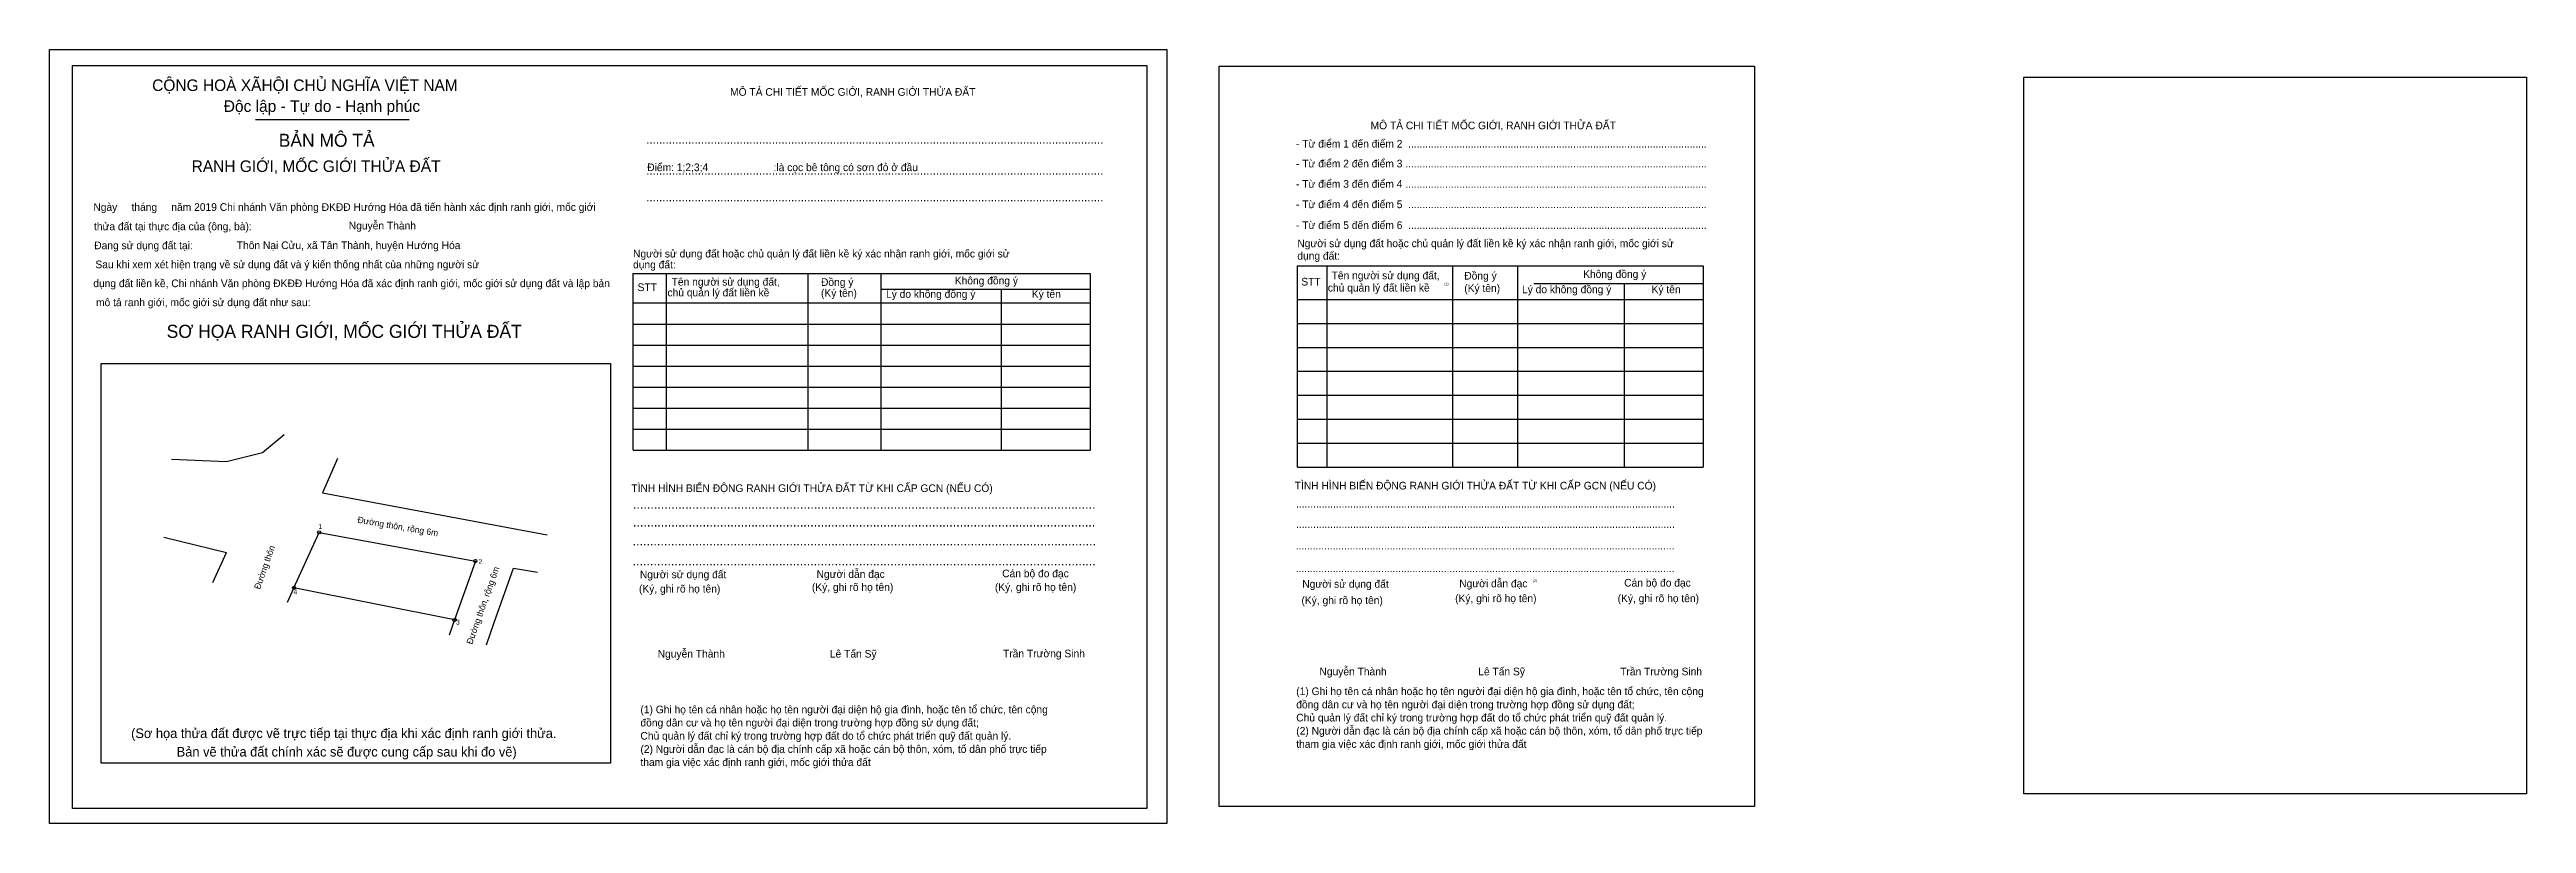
# Model space of a CAD drawing. Extents: x 129 to 541048, y 21 to 1835412.
# Drawn here: x 540657.9 to 541047.7, y 1835290.5 to 1835412.2 of the extents above.
import ezdxf

# ---------------------------------------------------------------- set-up
doc = ezdxf.new("R2010")
doc.units = 0
for name, color, linetype in [('bmtKhungInTrang1', 7, 'Continuous'), ('bmtKhungInTrang2', 7, 'Continuous'), ('bmtNoiDung', 7, 'Continuous'), ('bmtTemplate', 7, 'Continuous'), ('CanhThua', 7, 'Continuous'), ('Level 1', 7, 'Continuous'), ('Level 10', 7, 'Continuous'), ('Level 23', 7, 'Continuous'), ('MocDinhThua', 7, 'Continuous'), ('RauThua', 7, 'Continuous'), ('SoHieuDinhThua', 7, 'Continuous')]:
    doc.layers.add(name, color=color, linetype=linetype)

msp = doc.modelspace()

# ---------------------------------------------------------------- linework, layer by layer
at = {"layer": 'bmtKhungInTrang1'}
for points in [[(540657.94, 1835412.23), (540833.73, 1835412.23), (540833.73, 1835290.47), (540657.94, 1835290.47)], [(540661.58, 1835409.74), (540830.61, 1835409.74), (540830.61, 1835292.85), (540661.58, 1835292.85)]]:
    msp.add_lwpolyline(points, close=True, dxfattribs=at)
at = {"layer": 'bmtKhungInTrang2'}
msp.add_lwpolyline([(540842, 1835409.61), (540926.22, 1835409.61), (540926.22, 1835293.14), (540842, 1835293.14)], close=True, dxfattribs=at)
at = {"layer": 'bmtTemplate'}
for p, q in [((540690.37, 1835401.22), (540714.52, 1835401.22)), ((540858.9, 1835378.2), (540858.9, 1835346.53)), ((540878.71, 1835378.2), (540878.71, 1835346.53)), ((540888.9, 1835378.24), (540888.9, 1835346.53)), ((540918.15, 1835378.2), (540918.15, 1835346.53)), ((540754.96, 1835376.99), (540754.96, 1835349.19)), ((540777.26, 1835376.99), (540777.26, 1835349.19)), ((540788.73, 1835377.02), (540788.73, 1835349.19)), ((540788.73, 1835374.54), (540821.66, 1835374.54)), ((540821.66, 1835376.99), (540821.66, 1835349.19)), ((540891.48, 1835375.41), (540918.15, 1835375.41)), ((540749.76, 1835372.36), (540821.66, 1835372.36)), ((540854.28, 1835372.92), (540918.15, 1835372.92)), ((540749.76, 1835369.05), (540821.66, 1835369.05)), ((540854.28, 1835369.15), (540918.15, 1835369.15)), ((540749.76, 1835365.74), (540821.66, 1835365.74)), ((540749.76, 1835362.43), (540821.66, 1835362.43)), ((540854.28, 1835365.38), (540918.15, 1835365.38)), ((540749.76, 1835359.12), (540821.66, 1835359.12)), ((540854.28, 1835361.61), (540918.15, 1835361.61)), ((540749.76, 1835355.81), (540821.66, 1835355.81)), ((540854.28, 1835357.84), (540918.15, 1835357.84)), ((540749.76, 1835352.5), (540821.66, 1835352.5)), ((540854.28, 1835354.07), (540918.15, 1835354.07)), ((540854.28, 1835350.3), (540918.15, 1835350.3)), ((540749.76, 1835349.19), (540821.66, 1835349.19)), ((540854.28, 1835346.53), (540918.15, 1835346.53))]:
    msp.add_line(p, q, dxfattribs=at)
for points in [[(540661.58, 1835409.74), (540830.61, 1835409.74), (540830.61, 1835292.85), (540661.58, 1835292.85)], [(540968.6, 1835407.87), (541047.68, 1835407.87), (541047.68, 1835295.11), (540968.6, 1835295.11)], [(540666.06, 1835299.98), (540666.06, 1835362.85), (540746.19, 1835362.85), (540746.19, 1835299.98)]]:
    msp.add_lwpolyline(points, close=True, dxfattribs=at)
for points in [[(540854.24, 1835378.2), (540918.15, 1835378.2)], [(540854.24, 1835378.2), (540854.24, 1835346.53)], [(540749.71, 1835376.99), (540821.66, 1835376.99)], [(540749.71, 1835376.99), (540749.71, 1835349.19)], [(540807.66, 1835374.51), (540807.66, 1835349.19)], [(540905.72, 1835375.37), (540905.72, 1835346.53)]]:
    msp.add_lwpolyline(points, dxfattribs=at)
at = {"layer": 'CanhThua'}
for p, q in [((540696.4, 1835327.55), (540700.37, 1835336.27)), ((540700.37, 1835336.27), (540724.95, 1835331.75)), ((540724.95, 1835331.75), (540721.65, 1835322.49)), ((540721.65, 1835322.49), (540696.4, 1835327.55))]:
    msp.add_line(p, q, dxfattribs=at)
at = {"layer": 'Level 10'}
msp.add_line((540675.95, 1835335.51), (540685.78, 1835333.12), dxfattribs=at)
msp.add_lwpolyline([(540727.93, 1835322.08), (540730.96, 1835330.64), (540734.73, 1835330)], dxfattribs=at)
at = {"layer": 'Level 23'}
for p, q in [((540691.46, 1835348.85), (540694.85, 1835351.67)), ((540677.15, 1835347.77), (540685.79, 1835347.41)), ((540685.79, 1835347.41), (540691.46, 1835348.85)), ((540703.26, 1835347.87), (540700.88, 1835342.47)), ((540700.88, 1835342.47), (540736.23, 1835335.89)), ((540683.62, 1835328.39), (540685.78, 1835333.12)), ((540726.69, 1835318.59), (540727.93, 1835322.08))]:
    msp.add_line(p, q, dxfattribs=at)
at = {"layer": 'MocDinhThua'}
for centre in [(540700.37, 1835336.27), (540724.95, 1835331.75), (540696.4, 1835327.55), (540721.65, 1835322.49)]:
    msp.add_circle(centre, 0.25, dxfattribs=at)
at = {"layer": 'RauThua'}
for p, q in [((540696.4, 1835327.55), (540695.34, 1835325.23)), ((540721.65, 1835322.49), (540720.8, 1835320.08))]:
    msp.add_line(p, q, dxfattribs=at)

# ---------------------------------------------------------------- texts
at = {"layer": 'bmtNoiDung'}
for s, height, p in [('Nguyễn Thành', 1.2049, (540705.03, 1835383.93)), ('Thôn Nại Cửu, xã Tân Thành, huyện Hướng Hóa', 1.2049, (540687.41, 1835380.84)), ('Nguyễn Thành', 1.2049, (540753.63, 1835316.57)), ('Lê Tấn Sỹ', 1.205, (540780.73, 1835316.57)), ('Trần Trường Sinh', 1.2049, (540807.97, 1835316.61)), ('Nguyễn Thành', 1.2049, (540857.76, 1835313.78)), ('Lê Tấn Sỹ', 1.205, (540882.75, 1835313.78)), ('Trần Trường Sinh', 1.2049, (540905.08, 1835313.78))]:
    msp.add_text(s, height=height, dxfattribs=at).set_placement(p)
at = {"layer": 'bmtTemplate'}
for s, height, p in [('CỘNG HOÀ XÃHỘI CHỦ NGHĨA VIỆT NAM', 1.8227, (540674.09, 1835405.71)), ('MÔ TẢ CHI TIẾT MỐC GIỚI, RANH GIỚI THỬA ĐẤT', 1.2049, (540765.03, 1835404.96)), ('Độc lập - Tự do - Hạnh phúc', 1.8227, (540685.36, 1835402.42)), ('MÔ TẢ CHI TIẾT MỐC GIỚI, RANH GIỚI THỬA ĐẤT', 1.2045, (540865.81, 1835399.69)), ('BẢN MÔ TẢ', 2.051, (540694.01, 1835396.93)), ('..............................................................................................................................................', 1.36351, (540751.83, 1835397.4)), ('- Từ điểm 1 đến điểm 2  .........................................................................................................', 1.20448, (540854.07, 1835396.81)), ('RANH GIỚI, MỐC GIỚI THỬA ĐẤT', 1.8227, (540680.3, 1835392.97)), ('Điểm: 1;2;3;4                       :là cọc bê tông có sơn đỏ ở đầu', 1.2049, (540751.99, 1835393.1)), ('- Từ điểm 2 đến điểm 3 ..........................................................................................................', 1.20448, (540854.07, 1835393.69)), ('..............................................................................................................................................', 1.36351, (540751.83, 1835392.54)), ('- Từ điểm 3 đến điểm 4 ..........................................................................................................', 1.20448, (540854.07, 1835390.49)), ('Ngày     tháng     năm 2019 Chi nhánh Văn phòng ĐKĐĐ Hướng Hóa đã tiến hành xác định ranh giới, mốc giới ', 1.20494, (540664.84, 1835386.85)), ('..............................................................................................................................................', 1.36351, (540751.83, 1835388.34)), ('- Từ điểm 4 đến điểm 5  .........................................................................................................', 1.20448, (540854.07, 1835387.28)), ('- Từ điểm 5 đến điểm 6  .........................................................................................................', 1.20448, (540854.07, 1835384)), ('thửa đất tại thực địa của (ông, bà):', 1.2049, (540664.94, 1835383.81)), ('Đang sử dụng đất tại:', 1.2049, (540664.98, 1835380.82)), ('Người sử dụng đất hoặc chủ quản lý đất liền kề ký xác nhận ranh giới, mốc giới sử', 1.2045, (540854.28, 1835381.14)), ('Sau khi xem xét hiện trạng về sử dụng đất và ý kiến thống nhất của những người sử ', 1.2049, (540665.16, 1835377.83)), ('dụng đất:', 1.205, (540749.76, 1835377.8)), ('Người sử dụng đất hoặc chủ quản lý đất liền kề ký xác nhận ranh giới, mốc giới sử', 1.2049, (540749.76, 1835379.52)), ('dụng đất:', 1.204, (540854.28, 1835379.18)), ('Không đồng ý', 1.2045, (540899.25, 1835376.31)), ('dụng đất liền kề, Chi nhánh Văn phòng ĐKĐĐ Hướng Hóa đã xác định ranh giới, mốc giới sử dụng đất và lập bản', 1.20494, (540664.83, 1835374.85)), ('STT', 1.205, (540750.47, 1835374.23)), ('chủ quản lý đất liền kề', 1.2049, (540755.17, 1835373.4)), ('Tên người sử dụng đất,', 1.2049, (540755.83, 1835375.09)), ('Đồng ý', 1.205, (540779.33, 1835375.05)), ('(Ký tên)', 1.205, (540779.33, 1835373.33)), ('Lý do không đồng ý', 1.2049, (540789.56, 1835373.17)), ('Không đồng ý', 1.2049, (540800.38, 1835375.28)), ('Ký tên', 1.205, (540812.5, 1835373.17)), ('STT', 1.204, (540854.91, 1835375.11)), ('chủ quản lý đất liền kề', 1.2045, (540859.08, 1835374.16)), ('Tên người sử dụng đất,', 1.2045, (540859.67, 1835376.09)), ('(1)', 0.402, (540877.4, 1835375.15)), ('Đồng ý', 1.204, (540880.55, 1835376.05)), ('(Ký tên)', 1.204, (540880.55, 1835374.09)), ('Lý do không đồng ý', 1.2045, (540889.63, 1835373.9)), ('Ký tên', 1.204, (540910.02, 1835373.9)), ('mô tả ranh giới, mốc giới sử dụng đất như sau:', 1.2049, (540665.26, 1835371.86)), ('SƠ HỌA RANH GIỚI, MỐC GIỚI THỬA ĐẤT', 2.0568, (540676.37, 1835366.87)), ('TÌNH HÌNH BIẾN ĐỘNG RANH GIỚI THỬA ĐẤT TỪ KHI CẤP GCN (NẾU CÓ)', 1.2049, (540749.49, 1835342.62)), ('TÌNH HÌNH BIẾN ĐỘNG RANH GIỚI THỬA ĐẤT TỪ KHI CẤP GCN (NẾU CÓ)', 1.2045, (540853.87, 1835343.02)), ('.....................................................................................................................................', 1.47282, (540749.75, 1835340)), ('.....................................................................................................................................', 1.20629, (540854.07, 1835340.18)), ('.....................................................................................................................................', 1.47206, (540749.75, 1835337.19)), ('.....................................................................................................................................', 1.20629, (540854.07, 1835336.98)), ('.....................................................................................................................................', 1.47577, (540749.68, 1835334.21)), ('.....................................................................................................................................', 1.47501, (540749.68, 1835331.06)), ('.....................................................................................................................................', 1.20629, (540854.01, 1835333.59)), ('(Ký, ghi rõ họ tên)', 1.2049, (540750.69, 1835326.8)), ('Người sử dụng đất', 1.2049, (540750.83, 1835329.05)), ('(Ký, ghi rõ họ tên)', 1.2049, (540777.9, 1835327.06)), ('Người dẫn đạc', 1.2049, (540778.63, 1835329.11)), ('(Ký, ghi rõ họ tên)', 1.2049, (540806.69, 1835327.06)), ('Cán bộ đo đạc', 1.2049, (540807.84, 1835329.21)), ('.....................................................................................................................................', 1.20629, (540854.01, 1835330.01)), ('Người sử dụng đất', 1.2045, (540855.06, 1835327.56)), ('Người dẫn đạc', 1.2045, (540879.76, 1835327.63)), ('(2)', 0.402, (540891.33, 1835328.46)), ('Cán bộ đo đạc', 1.2045, (540905.71, 1835327.74)), ('(Ký, ghi rõ họ tên)', 1.2045, (540854.93, 1835324.99)), ('(Ký, ghi rõ họ tên)', 1.2045, (540879.11, 1835325.29)), ('(Ký, ghi rõ họ tên)', 1.2045, (540904.68, 1835325.29)), ('(1) Ghi họ tên cá nhân hoặc họ tên người đại diện hộ gia đình, hoặc tên tổ chức, tên cộng', 1.2045, (540854.11, 1835310.67)), ('(1) Ghi họ tên cá nhân hoặc họ tên người đại diện hộ gia đình, hoặc tên tổ chức, tên cộng', 1.2045, (540750.92, 1835307.8)), ('đồng dân cư và họ tên người đại diện trong trường hợp đồng sử dụng đất;', 1.2045, (540854.11, 1835308.59)), ('Chủ quản lý đất chỉ ký trong trường hợp đất do tổ chức phát triển quỹ đất quản lý.', 1.2045, (540854.11, 1835306.52)), ('(Sơ họa thửa đất được vẽ trực tiếp tại thực địa khi xác định ranh giới thửa.', 1.5091, (540670.78, 1835303.91)), ('đồng dân cư và họ tên người đại diện trong trường hợp đồng sử dụng đất;', 1.2045, (540750.92, 1835305.73)), ('Chủ quản lý đất chỉ ký trong trường hợp đất do tổ chức phát triển quỹ đất quản lý.', 1.2045, (540750.92, 1835303.66)), ('tham gia việc xác định ranh giới, mốc giới thửa đất', 1.2045, (540854.11, 1835302.37)), ('(2) Người dẫn đạc là cán bộ địa chính cấp xã hoặc cán bộ thôn, xóm, tổ dân phố trực tiếp', 1.2045, (540854.11, 1835304.45)), ('Bản vẽ thửa đất chính xác sẽ được cung cấp sau khi đo vẽ)', 1.5091, (540677.95, 1835301)), ('tham gia việc xác định ranh giới, mốc giới thửa đất', 1.2045, (540750.92, 1835299.51)), ('(2) Người dẫn đạc là cán bộ địa chính cấp xã hoặc cán bộ thôn, xóm, tổ dân phố trực tiếp', 1.2045, (540750.92, 1835301.58))]:
    msp.add_text(s, height=height, dxfattribs=at).set_placement(p)
at = {"layer": 'Level 1'}
for s, rotation, p in [('Đường thôn, rộng 6m', 350.3734, (540706.34, 1835337.79)), ('Đường thôn', 70.4161, (540691.04, 1835327.22)), ('Đường thôn, rộng 6m', 70.4161, (540724.44, 1835318.56))]:
    msp.add_text(s, height=1, rotation=rotation, dxfattribs=at).set_placement(p)
at = {"layer": 'SoHieuDinhThua'}
for s, p in [('1', (540700.24, 1835336.81)), ('2', (540725.45, 1835331.32)), ('4', (540696.34, 1835326.52)), ('3', (540721.9, 1835321.76))]:
    msp.add_text(s, height=0.766, dxfattribs=at).set_placement(p)

doc.saveas('drawing.dxf')
